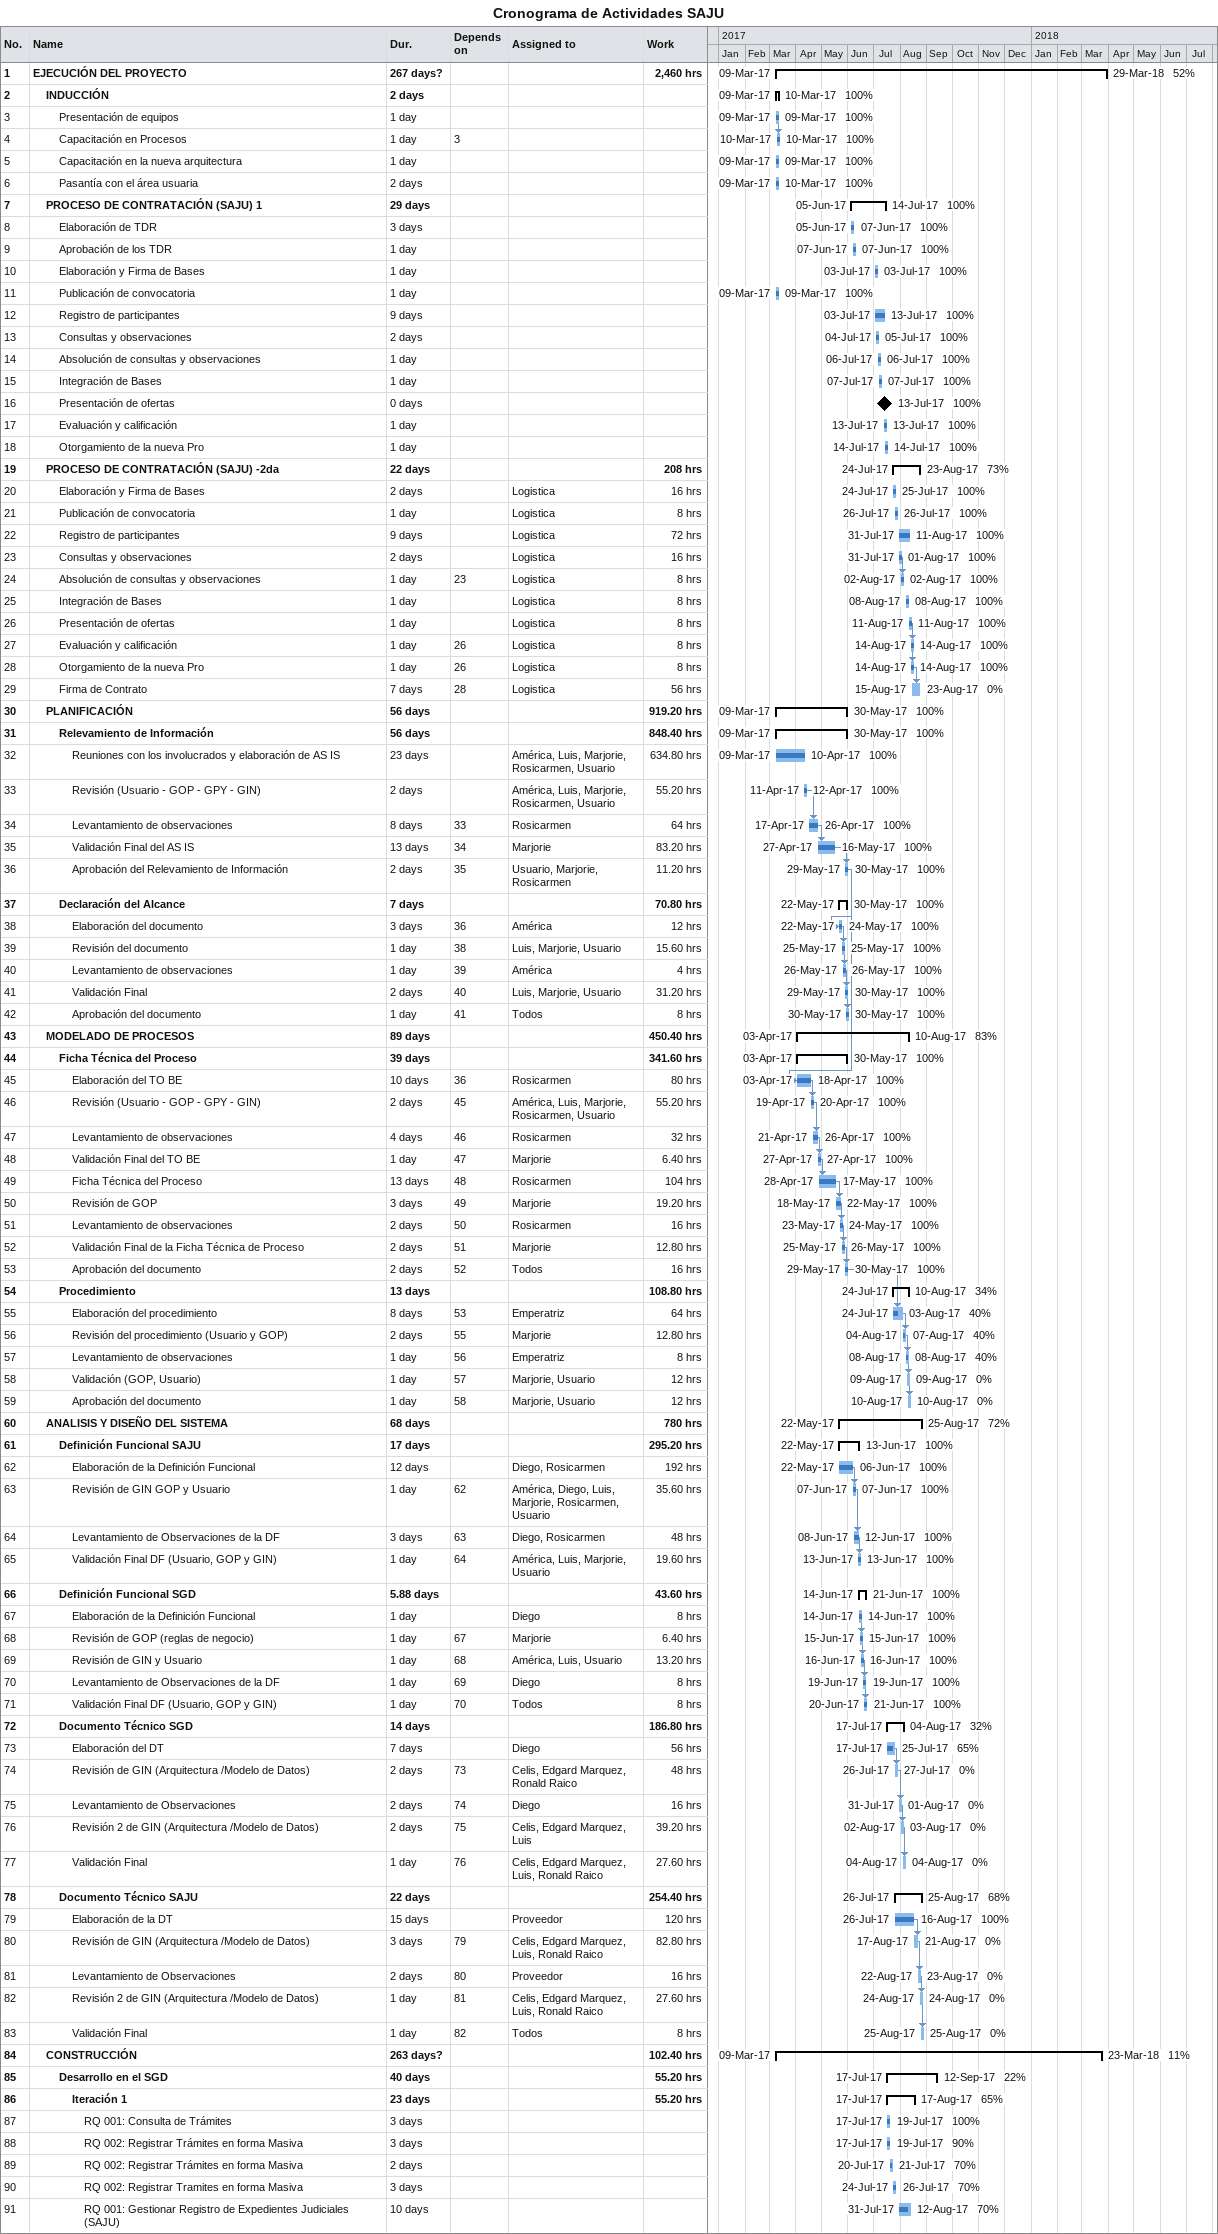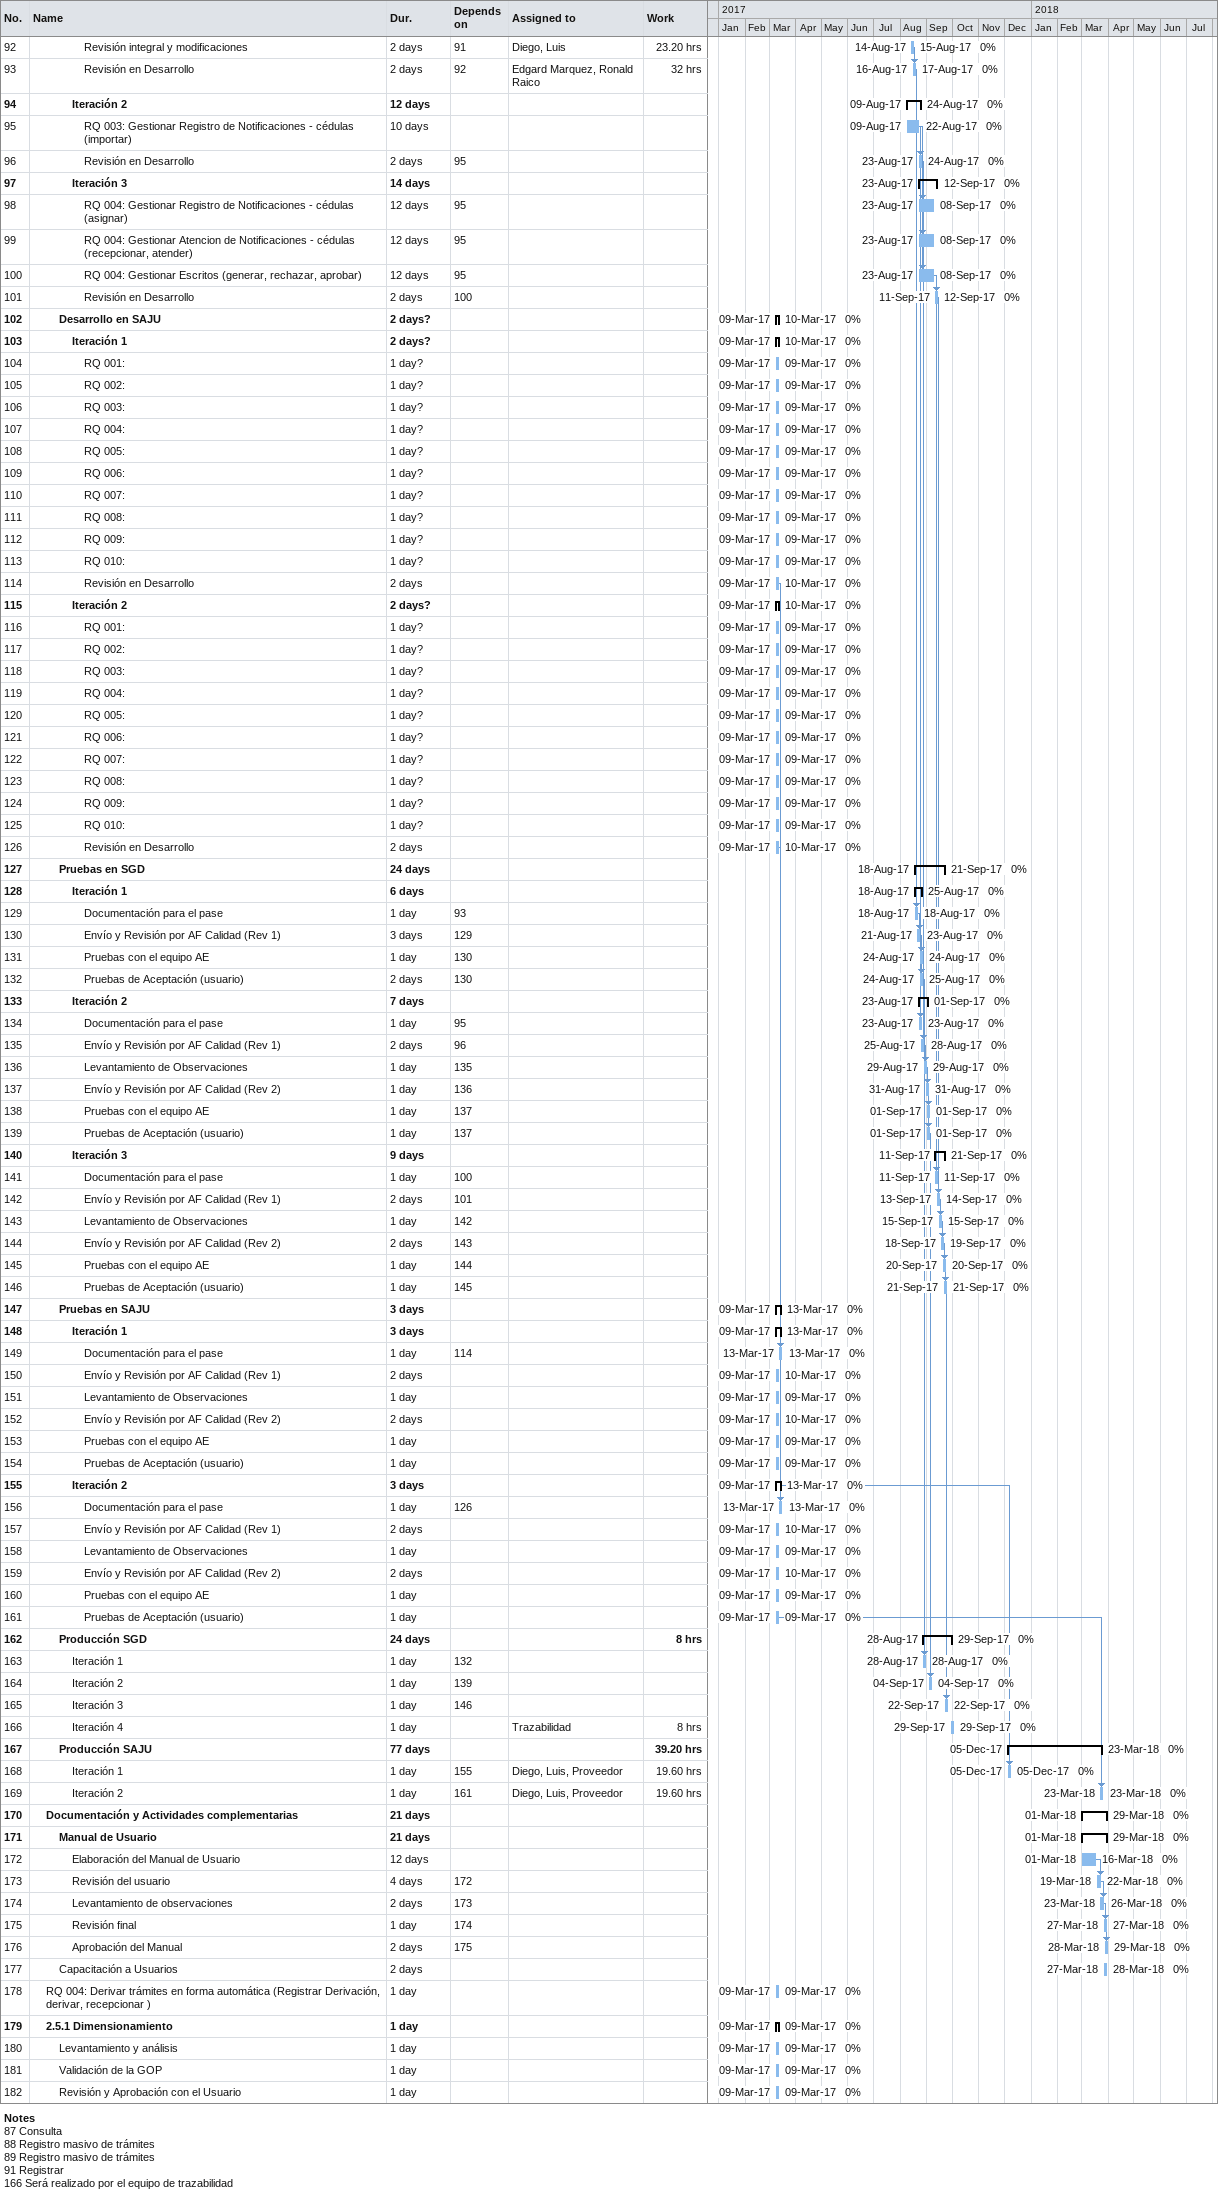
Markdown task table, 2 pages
Cronograma de Actividades SAJU

| ID | Level | Task | Duration | Start | Finish | Predecessors | Resources | % complete | Work (h) |
|---|---|---|---|---|---|---|---|---|---|
| 1 | 1 | **EJECUCIÓN DEL PROYECTO** | 267d? | 2017-03-09 | 2018-03-29 |  |  | 52 | 2460 |
| 2 | 2 | **INDUCCIÓN** | 2d | 2017-03-09 | 2017-03-10 |  |  | 100 |  |
| 3 | 3 | Presentación de equipos | 1d | 2017-03-09 | 2017-03-09 |  |  | 100 |  |
| 4 | 3 | Capacitación en Procesos | 1d | 2017-03-10 | 2017-03-10 | 3 |  | 100 |  |
| 5 | 3 | Capacitación en la nueva arquitectura | 1d | 2017-03-09 | 2017-03-09 |  |  | 100 |  |
| 6 | 3 | Pasantía con el área usuaria | 2d | 2017-03-09 | 2017-03-10 |  |  | 100 |  |
| 7 | 2 | **PROCESO DE CONTRATACIÓN (SAJU) 1** | 29d | 2017-06-05 | 2017-07-14 |  |  | 100 |  |
| 8 | 3 | Elaboración de TDR | 3d | 2017-06-05 | 2017-06-07 |  |  | 100 |  |
| 9 | 3 | Aprobación de los TDR | 1d | 2017-06-07 | 2017-06-07 |  |  | 100 |  |
| 10 | 3 | Elaboración y Firma de Bases | 1d | 2017-07-03 | 2017-07-03 |  |  | 100 |  |
| 11 | 3 | Publicación de convocatoria | 1d | 2017-03-09 | 2017-03-09 |  |  | 100 |  |
| 12 | 3 | Registro de participantes | 9d | 2017-07-03 | 2017-07-13 |  |  | 100 |  |
| 13 | 3 | Consultas y observaciones | 2d | 2017-07-04 | 2017-07-05 |  |  | 100 |  |
| 14 | 3 | Absolución de consultas y observaciones | 1d | 2017-07-06 | 2017-07-06 |  |  | 100 |  |
| 15 | 3 | Integración de Bases | 1d | 2017-07-07 | 2017-07-07 |  |  | 100 |  |
| 16 | 3 | Presentación de ofertas | 0d | 2017-07-13 | 2017-07-13 |  |  | 100 |  |
| 17 | 3 | Evaluación y calificación | 1d | 2017-07-13 | 2017-07-13 |  |  | 100 |  |
| 18 | 3 | Otorgamiento de la nueva Pro | 1d | 2017-07-14 | 2017-07-14 |  |  | 100 |  |
| 19 | 2 | **PROCESO DE CONTRATACIÓN (SAJU) -2da** | 22d | 2017-07-24 | 2017-08-23 |  |  | 73 | 208 |
| 20 | 3 | Elaboración y Firma de Bases | 2d | 2017-07-24 | 2017-07-25 |  | Logistica | 100 | 16 |
| 21 | 3 | Publicación de convocatoria | 1d | 2017-07-26 | 2017-07-26 |  | Logistica | 100 | 8 |
| 22 | 3 | Registro de participantes | 9d | 2017-07-31 | 2017-08-11 |  | Logistica | 100 | 72 |
| 23 | 3 | Consultas y observaciones | 2d | 2017-07-31 | 2017-08-01 |  | Logistica | 100 | 16 |
| 24 | 3 | Absolución de consultas y observaciones | 1d | 2017-08-02 | 2017-08-02 | 23 | Logistica | 100 | 8 |
| 25 | 3 | Integración de Bases | 1d | 2017-08-08 | 2017-08-08 |  | Logistica | 100 | 8 |
| 26 | 3 | Presentación de ofertas | 1d | 2017-08-11 | 2017-08-11 |  | Logistica | 100 | 8 |
| 27 | 3 | Evaluación y calificación | 1d | 2017-08-14 | 2017-08-14 | 26 | Logistica | 100 | 8 |
| 28 | 3 | Otorgamiento de la nueva Pro | 1d | 2017-08-14 | 2017-08-14 | 26 | Logistica | 100 | 8 |
| 29 | 3 | Firma de Contrato | 7d | 2017-08-15 | 2017-08-23 | 28 | Logistica | 0 | 56 |
| 30 | 2 | **PLANIFICACIÓN** | 56d | 2017-03-09 | 2017-05-30 |  |  | 100 | 919.20 |
| 31 | 3 | **Relevamiento de Información** | 56d | 2017-03-09 | 2017-05-30 |  |  | 100 | 848.40 |
| 32 | 4 | Reuniones con los involucrados y elaboración de AS IS | 23d | 2017-03-09 | 2017-04-10 |  | América, Luis, Marjorie, Rosicarmen, Usuario | 100 | 634.80 |
| 33 | 4 | Revisión (Usuario - GOP - GPY - GIN) | 2d | 2017-04-11 | 2017-04-12 |  | América, Luis, Marjorie, Rosicarmen, Usuario | 100 | 55.20 |
| 34 | 4 | Levantamiento de observaciones | 8d | 2017-04-17 | 2017-04-26 | 33 | Rosicarmen | 100 | 64 |
| 35 | 4 | Validación Final del AS IS | 13d | 2017-04-27 | 2017-05-16 | 34 | Marjorie | 100 | 83.20 |
| 36 | 4 | Aprobación del Relevamiento de Información | 2d | 2017-05-29 | 2017-05-30 | 35 | Usuario, Marjorie, Rosicarmen | 100 | 11.20 |
| 37 | 3 | **Declaración del Alcance** | 7d | 2017-05-22 | 2017-05-30 |  |  | 100 | 70.80 |
| 38 | 4 | Elaboración del documento | 3d | 2017-05-22 | 2017-05-24 | 36 | América | 100 | 12 |
| 39 | 4 | Revisión del documento | 1d | 2017-05-25 | 2017-05-25 | 38 | Luis, Marjorie, Usuario | 100 | 15.60 |
| 40 | 4 | Levantamiento de observaciones | 1d | 2017-05-26 | 2017-05-26 | 39 | América | 100 | 4 |
| 41 | 4 | Validación Final | 2d | 2017-05-29 | 2017-05-30 | 40 | Luis, Marjorie, Usuario | 100 | 31.20 |
| 42 | 4 | Aprobación del documento | 1d | 2017-05-30 | 2017-05-30 | 41 | Todos | 100 | 8 |
| 43 | 2 | **MODELADO DE PROCESOS** | 89d | 2017-04-03 | 2017-08-10 |  |  | 83 | 450.40 |
| 44 | 3 | **Ficha Técnica del Proceso** | 39d | 2017-04-03 | 2017-05-30 |  |  | 100 | 341.60 |
| 45 | 4 | Elaboración del TO BE | 10d | 2017-04-03 | 2017-04-18 | 36 | Rosicarmen | 100 | 80 |
| 46 | 4 | Revisión (Usuario - GOP - GPY - GIN) | 2d | 2017-04-19 | 2017-04-20 | 45 | América, Luis, Marjorie, Rosicarmen, Usuario | 100 | 55.20 |
| 47 | 4 | Levantamiento de observaciones | 4d | 2017-04-21 | 2017-04-26 | 46 | Rosicarmen | 100 | 32 |
| 48 | 4 | Validación Final del TO BE | 1d | 2017-04-27 | 2017-04-27 | 47 | Marjorie | 100 | 6.40 |
| 49 | 4 | Ficha Técnica del Proceso | 13d | 2017-04-28 | 2017-05-17 | 48 | Rosicarmen | 100 | 104 |
| 50 | 4 | Revisión de GOP | 3d | 2017-05-18 | 2017-05-22 | 49 | Marjorie | 100 | 19.20 |
| 51 | 4 | Levantamiento de observaciones | 2d | 2017-05-23 | 2017-05-24 | 50 | Rosicarmen | 100 | 16 |
| 52 | 4 | Validación Final de la Ficha Técnica de Proceso | 2d | 2017-05-25 | 2017-05-26 | 51 | Marjorie | 100 | 12.80 |
| 53 | 4 | Aprobación del documento | 2d | 2017-05-29 | 2017-05-30 | 52 | Todos | 100 | 16 |
| 54 | 3 | **Procedimiento** | 13d | 2017-07-24 | 2017-08-10 |  |  | 34 | 108.80 |
| 55 | 4 | Elaboración del procedimiento | 8d | 2017-07-24 | 2017-08-03 | 53 | Emperatriz | 40 | 64 |
| 56 | 4 | Revisión del procedimiento (Usuario y GOP) | 2d | 2017-08-04 | 2017-08-07 | 55 | Marjorie | 40 | 12.80 |
| 57 | 4 | Levantamiento de observaciones | 1d | 2017-08-08 | 2017-08-08 | 56 | Emperatriz | 40 | 8 |
| 58 | 4 | Validación (GOP, Usuario) | 1d | 2017-08-09 | 2017-08-09 | 57 | Marjorie, Usuario | 0 | 12 |
| 59 | 4 | Aprobación del documento | 1d | 2017-08-10 | 2017-08-10 | 58 | Marjorie, Usuario | 0 | 12 |
| 60 | 2 | **ANALISIS Y DISEÑO DEL SISTEMA** | 68d | 2017-05-22 | 2017-08-25 |  |  | 72 | 780 |
| 61 | 3 | **Definición Funcional SAJU** | 17d | 2017-05-22 | 2017-06-13 |  |  | 100 | 295.20 |
| 62 | 4 | Elaboración de la Definición Funcional | 12d | 2017-05-22 | 2017-06-06 |  | Diego, Rosicarmen | 100 | 192 |
| 63 | 4 | Revisión de GIN GOP y Usuario | 1d | 2017-06-07 | 2017-06-07 | 62 | América, Diego, Luis, Marjorie, Rosicarmen, Usuario | 100 | 35.60 |
| 64 | 4 | Levantamiento de Observaciones de la DF | 3d | 2017-06-08 | 2017-06-12 | 63 | Diego, Rosicarmen | 100 | 48 |
| 65 | 4 | Validación Final DF (Usuario, GOP y GIN) | 1d | 2017-06-13 | 2017-06-13 | 64 | América, Luis, Marjorie, Usuario | 100 | 19.60 |
| 66 | 3 | **Definición Funcional SGD** | 5.88d | 2017-06-14 | 2017-06-21 |  |  | 100 | 43.60 |
| 67 | 4 | Elaboración de la Definición Funcional | 1d | 2017-06-14 | 2017-06-14 |  | Diego | 100 | 8 |
| 68 | 4 | Revisión de GOP (reglas de negocio) | 1d | 2017-06-15 | 2017-06-15 | 67 | Marjorie | 100 | 6.40 |
| 69 | 4 | Revisión de GIN y Usuario | 1d | 2017-06-16 | 2017-06-16 | 68 | América, Luis, Usuario | 100 | 13.20 |
| 70 | 4 | Levantamiento de Observaciones de la DF | 1d | 2017-06-19 | 2017-06-19 | 69 | Diego | 100 | 8 |
| 71 | 4 | Validación Final DF (Usuario, GOP y GIN) | 1d | 2017-06-20 | 2017-06-21 | 70 | Todos | 100 | 8 |
| 72 | 3 | **Documento Técnico SGD** | 14d | 2017-07-17 | 2017-08-04 |  |  | 32 | 186.80 |
| 73 | 4 | Elaboración del DT | 7d | 2017-07-17 | 2017-07-25 |  | Diego | 65 | 56 |
| 74 | 4 | Revisión de GIN (Arquitectura /Modelo de Datos) | 2d | 2017-07-26 | 2017-07-27 | 73 | Celis, Edgard Marquez, Ronald Raico | 0 | 48 |
| 75 | 4 | Levantamiento de Observaciones | 2d | 2017-07-31 | 2017-08-01 | 74 | Diego | 0 | 16 |
| 76 | 4 | Revisión 2 de GIN (Arquitectura /Modelo de Datos) | 2d | 2017-08-02 | 2017-08-03 | 75 | Celis, Edgard Marquez, Luis | 0 | 39.20 |
| 77 | 4 | Validación Final | 1d | 2017-08-04 | 2017-08-04 | 76 | Celis, Edgard Marquez, Luis, Ronald Raico | 0 | 27.60 |
| 78 | 3 | **Documento Técnico SAJU** | 22d | 2017-07-26 | 2017-08-25 |  |  | 68 | 254.40 |
| 79 | 4 | Elaboración de la DT | 15d | 2017-07-26 | 2017-08-16 |  | Proveedor | 100 | 120 |
| 80 | 4 | Revisión de GIN (Arquitectura /Modelo de Datos) | 3d | 2017-08-17 | 2017-08-21 | 79 | Celis, Edgard Marquez, Luis, Ronald Raico | 0 | 82.80 |
| 81 | 4 | Levantamiento de Observaciones | 2d | 2017-08-22 | 2017-08-23 | 80 | Proveedor | 0 | 16 |
| 82 | 4 | Revisión 2 de GIN (Arquitectura /Modelo de Datos) | 1d | 2017-08-24 | 2017-08-24 | 81 | Celis, Edgard Marquez, Luis, Ronald Raico | 0 | 27.60 |
| 83 | 4 | Validación Final | 1d | 2017-08-25 | 2017-08-25 | 82 | Todos | 0 | 8 |
| 84 | 2 | **CONSTRUCCIÓN** | 263d? | 2017-03-09 | 2018-03-23 |  |  | 11 | 102.40 |
| 85 | 3 | **Desarrollo en el SGD** | 40d | 2017-07-17 | 2017-09-12 |  |  | 22 | 55.20 |
| 86 | 4 | **Iteración 1** | 23d | 2017-07-17 | 2017-08-17 |  |  | 65 | 55.20 |
| 87 | 5 | RQ 001: Consulta de Trámites | 3d | 2017-07-17 | 2017-07-19 |  |  | 100 |  |
| 88 | 5 | RQ 002: Registrar Trámites en forma Masiva | 3d | 2017-07-17 | 2017-07-19 |  |  | 90 |  |
| 89 | 5 | RQ 002: Registrar Trámites en forma Masiva | 2d | 2017-07-20 | 2017-07-21 |  |  | 70 |  |
| 90 | 5 | RQ 002: Registrar Tramites en forma Masiva | 3d | 2017-07-24 | 2017-07-26 |  |  | 70 |  |
| 91 | 5 | RQ 001: Gestionar Registro de Expedientes Judiciales (SAJU) | 10d | 2017-07-31 | 2017-08-12 |  |  | 70 |  |
| 92 | 5 | Revisión integral y modificaciones | 2d | 2017-08-14 | 2017-08-15 | 91 | Diego, Luis | 0 | 23.20 |
| 93 | 5 | Revisión en Desarrollo | 2d | 2017-08-16 | 2017-08-17 | 92 | Edgard Marquez, Ronald Raico | 0 | 32 |
| 94 | 4 | **Iteración 2** | 12d | 2017-08-09 | 2017-08-24 |  |  | 0 |  |
| 95 | 5 | RQ 003: Gestionar Registro de Notificaciones - cédulas (importar) | 10d | 2017-08-09 | 2017-08-22 |  |  | 0 |  |
| 96 | 5 | Revisión en Desarrollo | 2d | 2017-08-23 | 2017-08-24 | 95 |  | 0 |  |
| 97 | 4 | **Iteración 3** | 14d | 2017-08-23 | 2017-09-12 |  |  | 0 |  |
| 98 | 5 | RQ 004: Gestionar Registro de Notificaciones - cédulas (asignar) | 12d | 2017-08-23 | 2017-09-08 | 95 |  | 0 |  |
| 99 | 5 | RQ 004: Gestionar Atencion de Notificaciones - cédulas (recepcionar, atender) | 12d | 2017-08-23 | 2017-09-08 | 95 |  | 0 |  |
| 100 | 5 | RQ 004: Gestionar Escritos (generar, rechazar, aprobar) | 12d | 2017-08-23 | 2017-09-08 | 95 |  | 0 |  |
| 101 | 5 | Revisión en Desarrollo | 2d | 2017-09-11 | 2017-09-12 | 100 |  | 0 |  |
| 102 | 3 | **Desarrollo en SAJU** | 2d? | 2017-03-09 | 2017-03-10 |  |  | 0 |  |
| 103 | 4 | **Iteración 1** | 2d? | 2017-03-09 | 2017-03-10 |  |  | 0 |  |
| 104 | 5 | RQ 001: | 1d? | 2017-03-09 | 2017-03-09 |  |  | 0 |  |
| 105 | 5 | RQ 002: | 1d? | 2017-03-09 | 2017-03-09 |  |  | 0 |  |
| 106 | 5 | RQ 003: | 1d? | 2017-03-09 | 2017-03-09 |  |  | 0 |  |
| 107 | 5 | RQ 004: | 1d? | 2017-03-09 | 2017-03-09 |  |  | 0 |  |
| 108 | 5 | RQ 005: | 1d? | 2017-03-09 | 2017-03-09 |  |  | 0 |  |
| 109 | 5 | RQ 006: | 1d? | 2017-03-09 | 2017-03-09 |  |  | 0 |  |
| 110 | 5 | RQ 007: | 1d? | 2017-03-09 | 2017-03-09 |  |  | 0 |  |
| 111 | 5 | RQ 008: | 1d? | 2017-03-09 | 2017-03-09 |  |  | 0 |  |
| 112 | 5 | RQ 009: | 1d? | 2017-03-09 | 2017-03-09 |  |  | 0 |  |
| 113 | 5 | RQ 010: | 1d? | 2017-03-09 | 2017-03-09 |  |  | 0 |  |
| 114 | 5 | Revisión en Desarrollo | 2d | 2017-03-09 | 2017-03-10 |  |  | 0 |  |
| 115 | 4 | **Iteración 2** | 2d? | 2017-03-09 | 2017-03-10 |  |  | 0 |  |
| 116 | 5 | RQ 001: | 1d? | 2017-03-09 | 2017-03-09 |  |  | 0 |  |
| 117 | 5 | RQ 002: | 1d? | 2017-03-09 | 2017-03-09 |  |  | 0 |  |
| 118 | 5 | RQ 003: | 1d? | 2017-03-09 | 2017-03-09 |  |  | 0 |  |
| 119 | 5 | RQ 004: | 1d? | 2017-03-09 | 2017-03-09 |  |  | 0 |  |
| 120 | 5 | RQ 005: | 1d? | 2017-03-09 | 2017-03-09 |  |  | 0 |  |
| 121 | 5 | RQ 006: | 1d? | 2017-03-09 | 2017-03-09 |  |  | 0 |  |
| 122 | 5 | RQ 007: | 1d? | 2017-03-09 | 2017-03-09 |  |  | 0 |  |
| 123 | 5 | RQ 008: | 1d? | 2017-03-09 | 2017-03-09 |  |  | 0 |  |
| 124 | 5 | RQ 009: | 1d? | 2017-03-09 | 2017-03-09 |  |  | 0 |  |
| 125 | 5 | RQ 010: | 1d? | 2017-03-09 | 2017-03-09 |  |  | 0 |  |
| 126 | 5 | Revisión en Desarrollo | 2d | 2017-03-09 | 2017-03-10 |  |  | 0 |  |
| 127 | 3 | **Pruebas en SGD** | 24d | 2017-08-18 | 2017-09-21 |  |  | 0 |  |
| 128 | 4 | **Iteración 1** | 6d | 2017-08-18 | 2017-08-25 |  |  | 0 |  |
| 129 | 5 | Documentación para el pase | 1d | 2017-08-18 | 2017-08-18 | 93 |  | 0 |  |
| 130 | 5 | Envío y Revisión por AF Calidad (Rev 1) | 3d | 2017-08-21 | 2017-08-23 | 129 |  | 0 |  |
| 131 | 5 | Pruebas con el equipo AE | 1d | 2017-08-24 | 2017-08-24 | 130 |  | 0 |  |
| 132 | 5 | Pruebas de Aceptación (usuario) | 2d | 2017-08-24 | 2017-08-25 | 130 |  | 0 |  |
| 133 | 4 | **Iteración 2** | 7d | 2017-08-23 | 2017-09-01 |  |  | 0 |  |
| 134 | 5 | Documentación para el pase | 1d | 2017-08-23 | 2017-08-23 | 95 |  | 0 |  |
| 135 | 5 | Envío y Revisión por AF Calidad (Rev 1) | 2d | 2017-08-25 | 2017-08-28 | 96 |  | 0 |  |
| 136 | 5 | Levantamiento de Observaciones | 1d | 2017-08-29 | 2017-08-29 | 135 |  | 0 |  |
| 137 | 5 | Envío y Revisión por AF Calidad (Rev 2) | 1d | 2017-08-31 | 2017-08-31 | 136 |  | 0 |  |
| 138 | 5 | Pruebas con el equipo AE | 1d | 2017-09-01 | 2017-09-01 | 137 |  | 0 |  |
| 139 | 5 | Pruebas de Aceptación (usuario) | 1d | 2017-09-01 | 2017-09-01 | 137 |  | 0 |  |
| 140 | 4 | **Iteración 3** | 9d | 2017-09-11 | 2017-09-21 |  |  | 0 |  |
| 141 | 5 | Documentación para el pase | 1d | 2017-09-11 | 2017-09-11 | 100 |  | 0 |  |
| 142 | 5 | Envío y Revisión por AF Calidad (Rev 1) | 2d | 2017-09-13 | 2017-09-14 | 101 |  | 0 |  |
| 143 | 5 | Levantamiento de Observaciones | 1d | 2017-09-15 | 2017-09-15 | 142 |  | 0 |  |
| 144 | 5 | Envío y Revisión por AF Calidad (Rev 2) | 2d | 2017-09-18 | 2017-09-19 | 143 |  | 0 |  |
| 145 | 5 | Pruebas con el equipo AE | 1d | 2017-09-20 | 2017-09-20 | 144 |  | 0 |  |
| 146 | 5 | Pruebas de Aceptación (usuario) | 1d | 2017-09-21 | 2017-09-21 | 145 |  | 0 |  |
| 147 | 3 | **Pruebas en SAJU** | 3d | 2017-03-09 | 2017-03-13 |  |  | 0 |  |
| 148 | 4 | **Iteración 1** | 3d | 2017-03-09 | 2017-03-13 |  |  | 0 |  |
| 149 | 5 | Documentación para el pase | 1d | 2017-03-13 | 2017-03-13 | 114 |  | 0 |  |
| 150 | 5 | Envío y Revisión por AF Calidad (Rev 1) | 2d | 2017-03-09 | 2017-03-10 |  |  | 0 |  |
| 151 | 5 | Levantamiento de Observaciones | 1d | 2017-03-09 | 2017-03-09 |  |  | 0 |  |
| 152 | 5 | Envío y Revisión por AF Calidad (Rev 2) | 2d | 2017-03-09 | 2017-03-10 |  |  | 0 |  |
| 153 | 5 | Pruebas con el equipo AE | 1d | 2017-03-09 | 2017-03-09 |  |  | 0 |  |
| 154 | 5 | Pruebas de Aceptación (usuario) | 1d | 2017-03-09 | 2017-03-09 |  |  | 0 |  |
| 155 | 4 | **Iteración 2** | 3d | 2017-03-09 | 2017-03-13 |  |  | 0 |  |
| 156 | 5 | Documentación para el pase | 1d | 2017-03-13 | 2017-03-13 | 126 |  | 0 |  |
| 157 | 5 | Envío y Revisión por AF Calidad (Rev 1) | 2d | 2017-03-09 | 2017-03-10 |  |  | 0 |  |
| 158 | 5 | Levantamiento de Observaciones | 1d | 2017-03-09 | 2017-03-09 |  |  | 0 |  |
| 159 | 5 | Envío y Revisión por AF Calidad (Rev 2) | 2d | 2017-03-09 | 2017-03-10 |  |  | 0 |  |
| 160 | 5 | Pruebas con el equipo AE | 1d | 2017-03-09 | 2017-03-09 |  |  | 0 |  |
| 161 | 5 | Pruebas de Aceptación (usuario) | 1d | 2017-03-09 | 2017-03-09 |  |  | 0 |  |
| 162 | 3 | **Producción SGD** | 24d | 2017-08-28 | 2017-09-29 |  |  | 0 | 8 |
| 163 | 4 | Iteración 1 | 1d | 2017-08-28 | 2017-08-28 | 132 |  | 0 |  |
| 164 | 4 | Iteración 2 | 1d | 2017-09-04 | 2017-09-04 | 139 |  | 0 |  |
| 165 | 4 | Iteración 3 | 1d | 2017-09-22 | 2017-09-22 | 146 |  | 0 |  |
| 166 | 4 | Iteración 4 | 1d | 2017-09-29 | 2017-09-29 |  | Trazabilidad | 0 | 8 |
| 167 | 3 | **Producción SAJU** | 77d | 2017-12-05 | 2018-03-23 |  |  | 0 | 39.20 |
| 168 | 4 | Iteración 1 | 1d | 2017-12-05 | 2017-12-05 | 155 | Diego, Luis, Proveedor | 0 | 19.60 |
| 169 | 4 | Iteración 2 | 1d | 2018-03-23 | 2018-03-23 | 161 | Diego, Luis, Proveedor | 0 | 19.60 |
| 170 | 2 | **Documentación y Actividades complementarias** | 21d | 2018-03-01 | 2018-03-29 |  |  | 0 |  |
| 171 | 3 | **Manual de Usuario** | 21d | 2018-03-01 | 2018-03-29 |  |  | 0 |  |
| 172 | 4 | Elaboración del Manual de Usuario | 12d | 2018-03-01 | 2018-03-16 |  |  | 0 |  |
| 173 | 4 | Revisión del usuario | 4d | 2018-03-19 | 2018-03-22 | 172 |  | 0 |  |
| 174 | 4 | Levantamiento de observaciones | 2d | 2018-03-23 | 2018-03-26 | 173 |  | 0 |  |
| 175 | 4 | Revisión final | 1d | 2018-03-27 | 2018-03-27 | 174 |  | 0 |  |
| 176 | 4 | Aprobación del Manual | 2d | 2018-03-28 | 2018-03-29 | 175 |  | 0 |  |
| 177 | 3 | Capacitación a Usuarios | 2d | 2018-03-27 | 2018-03-28 |  |  | 0 |  |
| 178 | 2 | RQ 004: Derivar trámites en forma automática (Registrar Derivación, derivar, recepcionar ) | 1d | 2017-03-09 | 2017-03-09 |  |  | 0 |  |
| 179 | 2 | **2.5.1 Dimensionamiento** | 1d | 2017-03-09 | 2017-03-09 |  |  | 0 |  |
| 180 | 3 | Levantamiento y análisis | 1d | 2017-03-09 | 2017-03-09 |  |  | 0 |  |
| 181 | 3 | Validación de la GOP | 1d | 2017-03-09 | 2017-03-09 |  |  | 0 |  |
| 182 | 3 | Revisión y Aprobación con el Usuario | 1d | 2017-03-09 | 2017-03-09 |  |  | 0 |  |

Notes
- 87: Consulta
- 88: Registro masivo de trámites
- 89: Registro masivo de trámites
- 91: Registrar
- 166: Será realizado por el equipo de trazabilidad
